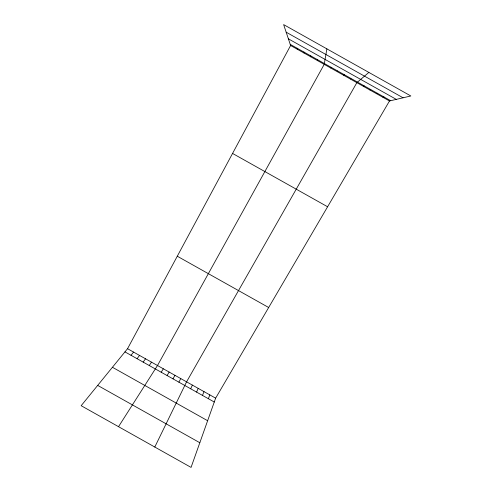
<?xml version="1.0" encoding="UTF-8"?>
<svg xmlns="http://www.w3.org/2000/svg" width="492" height="492" viewBox="0 0 492 492"><rect width="100%" height="100%" fill="white"/><g stroke="black" fill="none" stroke-linecap="round" stroke-linejoin="round"><path stroke-width="0.74" d="M317.5 60.59L317.537 59.686M326.879 48.868L324.222 64.36L157.495 365.519L118.523 426.681M330.747 68.019L330.993 67.238M389.486 100.977L215.644 398.157L191.062 467.4L81.162 405.703L127.545 348.705L290.606 45.498L283.632 24.6L410.838 95.971L389.486 100.977L290.606 45.498M208.374 398.717L209.832 394.892M202.476 395.408L204.014 391.632M196.585 392.099L198.202 388.366M190.687 388.791L192.384 385.101M337.272 71.684L337.623 70.953M154.796 447.037L186.573 381.835L356.854 82.668L368.859 72.416M178.897 382.173L180.755 378.576M173.006 378.865L174.943 375.31M167.108 375.556L169.125 372.044M161.216 372.247L163.313 368.785M149.248 365.525L151.505 362.155M343.797 75.344L344.246 74.673M143.172 362.118L145.515 358.791M137.102 358.711L139.525 355.433M131.026 355.298L133.535 352.069M350.322 79.003L350.876 78.394M363.379 86.328L364.129 85.829M369.904 89.993L370.759 89.55M376.429 93.652L377.389 93.265M382.954 97.318L384.012 96.985M286.166 32.195L403.077 97.791M288.38 38.831L396.3 99.378M290.225 44.36L390.642 100.706M232.556 153.436L327.598 206.769M177.28 256.221L268.669 307.512M127.545 348.705L215.644 398.157M124.956 351.891L214.272 402.026M112.434 367.272L207.636 420.715M97.687 385.396L199.82 442.732M297.051 48.191L297.328 49.268M303.884 52.023L304.05 53.044M310.71 55.854L310.772 56.814"/></g></svg>
